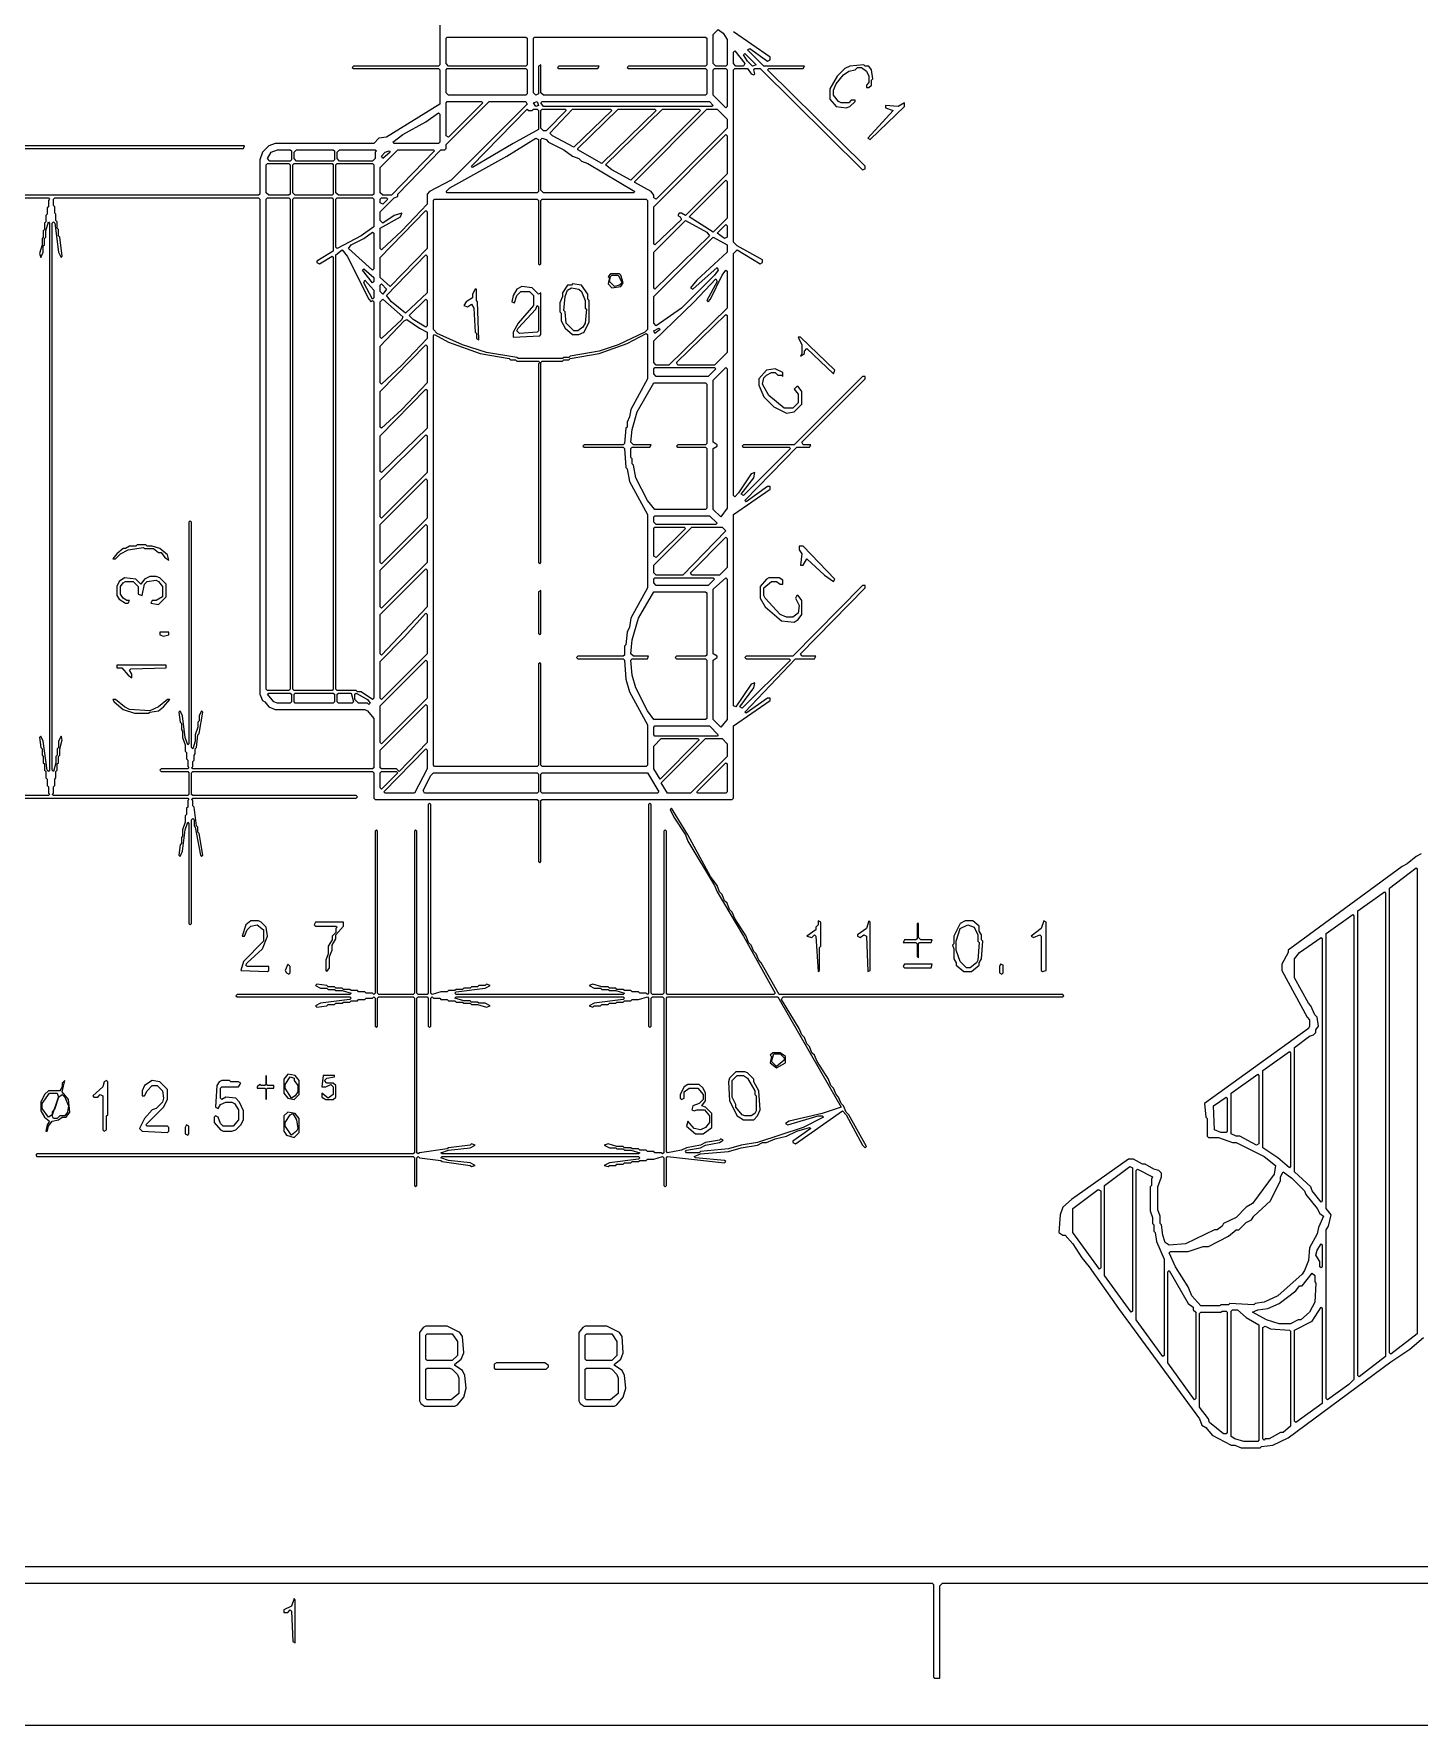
# Model space of a CAD drawing. Header units: millimetres. Extents: x 0 to 421, y 0 to 297.
# Drawn here: x 45.1 to 114.6, y 0 to 84.8 of the extents above; entities that cross this region are included whole.
import ezdxf

# ---------------------------------------------------------------- set-up
doc = ezdxf.new("R2010")
doc.units = ezdxf.units.MM
doc.layers.add('PAGE', color=8, linetype='Continuous')
doc.layers.add('PDF_TRACE', color=7, linetype='Continuous')

msp = doc.modelspace()

# ---------------------------------------------------------------- linework, layer by layer
at = {"layer": 'PAGE'}
msp.add_lwpolyline([(0, 0), (420.624, 0), (420.624, 296.672), (0, 296.672)], close=True, dxfattribs=at)
at = {"layer": 'PDF_TRACE'}
for points in [[(233.362, 26.734), (232.473, 26.734), (232.473, 8.001), (232.41, 7.938), (219.71, 7.938), (219.646, 8.001), (219.646, 12.573), (219.583, 12.637), (219.329, 12.637), (219.265, 12.573), (219.265, 8.001), (219.202, 7.938), (26.352, 7.938), (26.289, 8.001), (26.289, 148.4)], [(25.527, 101.346), (25.527, 54.737), (25.463, 54.674), (20.764, 54.674), (20.701, 54.61), (20.701, 54.419), (20.764, 54.356), (25.463, 54.356), (25.527, 54.292), (25.527, 7.62), (25.463, 7.557), (25.527, 7.239), (25.717, 7.112), (90.17, 7.112), (90.233, 7.049), (90.233, 2.413), (90.297, 2.35), (90.551, 2.35), (90.551, 6.985), (90.678, 7.112), (154.686, 7.112)], [(65.468, 86.804), (65.468, 83.248), (65.405, 83.185), (61.15, 83.185), (61.087, 83.122), (61.15, 83.058), (65.405, 83.058), (65.468, 82.994), (65.468, 81.28), (62.801, 79.629), (62.42, 79.565), (62.166, 79.311), (57.213, 79.311), (56.896, 79.184), (56.578, 78.867), (56.451, 78.486), (56.451, 76.771), (56.388, 76.708), (44.45, 76.708)], [(31.559, 46.482), (52.832, 46.482), (52.895, 46.418), (52.832, 46.355), (52.832, 46.037), (52.768, 45.974), (52.768, 45.656), (52.705, 45.593), (52.705, 45.275), (52.578, 44.895), (52.578, 44.577), (52.514, 44.514), (52.514, 44.196), (52.451, 44.133), (52.387, 43.625), (52.451, 43.561), (52.578, 43.815), (52.705, 44.895), (52.832, 45.275), (52.895, 45.212), (52.895, 40.196), (52.959, 40.132), (53.022, 40.196), (53.022, 45.402), (53.086, 45.466), (53.149, 45.402), (53.149, 45.085), (53.213, 45.022), (53.467, 43.625), (53.53, 43.561), (53.594, 43.625), (53.403, 44.704), (53.34, 44.768), (53.34, 45.022), (53.276, 45.085), (53.149, 46.037), (53.086, 46.101), (53.086, 46.355), (53.022, 46.418), (53.086, 46.482), (61.277, 46.482), (61.341, 46.545), (61.277, 46.609), (53.086, 46.609), (53.022, 46.672), (53.022, 47.752), (53.086, 47.816), (62.103, 47.816), (62.166, 47.752), (62.166, 46.482), (62.23, 46.418), (70.358, 46.418), (70.421, 46.355), (70.421, 43.307), (70.485, 43.244), (70.548, 43.307), (70.548, 46.355), (70.612, 46.418), (80.137, 46.418), (80.2, 46.482), (80.2, 50.101), (82.042, 51.371), (82.042, 51.498), (81.915, 51.498), (80.835, 50.736), (80.772, 50.8), (83.312, 53.467), (84.264, 53.467), (84.328, 53.594), (83.629, 53.594), (83.566, 53.721), (86.804, 57.023), (86.804, 57.15), (86.677, 57.15), (83.185, 53.594), (80.835, 53.594), (80.772, 53.53), (80.835, 53.467), (82.994, 53.467), (83.058, 53.403), (80.645, 50.99), (80.518, 51.054), (81.216, 52.007), (81.28, 52.261), (81.089, 52.197), (80.327, 51.054), (80.2, 51.117), (80.2, 60.706), (82.042, 61.976), (82.042, 62.103), (81.915, 62.103), (80.835, 61.341), (80.772, 61.404), (83.375, 64.072), (84.01, 64.072), (84.074, 64.198), (83.693, 64.198), (83.629, 64.325), (86.804, 67.5), (86.804, 67.627), (86.677, 67.627), (83.248, 64.198), (80.708, 64.198), (80.645, 64.135), (80.708, 64.072), (82.994, 64.072), (83.058, 64.008), (80.708, 61.658), (80.581, 61.722), (81.216, 62.547), (81.28, 62.801), (81.089, 62.738), (80.454, 61.785), (80.264, 61.595), (80.2, 61.658), (80.2, 73.787), (80.391, 73.977), (81.534, 73.279), (81.661, 73.343), (81.661, 73.469), (80.391, 74.168), (80.2, 74.358), (80.2, 82.994), (80.264, 83.058), (80.899, 83.058), (81.089, 82.804), (81.216, 82.74), (81.28, 82.804), (81.216, 82.994), (81.28, 83.058), (81.534, 83.058), (86.677, 77.978), (86.804, 78.041), (86.804, 78.168), (81.915, 82.994), (81.978, 83.058), (83.693, 83.058), (83.756, 83.185), (81.724, 83.185), (80.899, 84.01), (81.026, 84.074), (81.915, 83.439), (82.042, 83.502), (82.042, 83.629), (80.2, 84.9)], [(39.433, 79.057), (55.626, 79.057), (55.689, 79.184), (37.719, 79.184)], [(44.45, 76.581), (45.847, 76.581), (45.91, 76.517), (45.847, 76.454), (45.847, 76.136), (45.783, 76.073), (45.783, 75.755), (45.72, 75.692), (45.72, 75.374), (45.656, 75.311), (45.656, 74.993), (45.593, 74.93), (45.593, 74.612), (45.529, 74.549), (45.529, 74.231), (45.402, 73.787), (45.466, 73.596), (45.593, 73.85), (45.593, 74.168), (45.656, 74.231), (45.656, 74.549), (45.72, 74.612), (45.72, 74.93), (45.847, 75.374), (45.91, 75.311), (45.91, 47.879), (45.847, 47.816), (45.783, 47.879), (45.593, 49.34), (45.466, 49.593), (45.402, 49.53), (45.466, 49.022), (45.529, 48.959), (45.529, 48.641), (45.593, 48.577), (45.593, 48.26), (45.656, 48.197), (45.656, 47.879), (45.72, 47.816), (45.72, 47.498), (45.783, 47.435), (45.783, 47.117), (45.847, 47.054), (45.847, 46.736), (45.91, 46.672), (45.847, 46.609), (39.37, 46.609)], [(114.681, 43.688), (114.427, 43.561), (113.982, 43.18), (113.728, 43.053), (108.013, 38.862), (108.013, 38.735), (107.696, 38.164), (107.696, 37.846), (108.966, 35.497), (109.093, 35.37), (109.093, 35.052), (109.029, 34.925), (103.822, 31.179), (103.886, 30.48), (103.949, 30.417), (103.949, 29.528), (104.013, 29.464), (104.521, 29.464), (105.219, 29.21), (105.41, 29.21), (106.807, 28.512), (107.378, 28.067), (107.315, 27.623), (106.235, 26.162), (105.918, 25.972), (105.41, 25.463), (104.775, 25.146), (104.711, 25.019), (104.457, 24.829), (104.33, 24.829), (102.87, 24.13), (102.044, 24.067), (101.854, 24.194), (101.727, 24.575), (101.663, 25.083), (101.6, 25.146), (101.6, 25.527), (101.473, 25.845), (101.473, 26.988), (101.663, 27.496), (101.663, 27.686), (101.536, 27.813), (101.282, 27.877), (100.838, 28.131), (100.711, 28.131), (100.266, 28.385), (100.012, 28.385), (97.155, 26.352), (96.71, 25.972), (96.583, 25.591), (96.52, 24.702), (96.71, 24.575), (96.837, 24.575), (97.218, 24.13), (97.663, 23.432), (98.044, 22.987), (99.504, 20.892), (103.568, 15.367), (103.695, 15.05), (103.886, 14.923), (104.203, 14.542), (105.156, 14.034), (105.346, 14.034), (105.664, 13.907), (106.616, 13.907), (106.68, 13.97), (107.251, 14.034), (108.013, 14.415), (113.157, 18.225), (114.109, 18.86), (114.808, 19.431)]]:
    msp.add_lwpolyline(points, dxfattribs=at)
for points in [[(79.438, 85.026), (79.692, 84.836), (79.883, 84.518), (79.883, 83.248), (79.819, 83.185), (79.311, 83.185), (79.184, 83.312), (79.184, 84.772)], [(65.786, 84.582), (65.849, 84.645), (69.786, 84.645), (69.85, 84.582), (69.85, 83.248), (69.786, 83.185), (65.913, 83.185), (65.786, 83.312)], [(70.167, 84.582), (70.231, 84.645), (78.803, 84.645), (78.867, 84.582), (78.867, 83.248), (78.803, 83.185), (74.93, 83.185), (74.866, 83.122), (74.93, 83.058), (78.803, 83.058), (78.867, 82.994), (78.867, 81.788), (78.803, 81.724), (70.675, 81.724), (70.548, 81.851), (70.548, 83.248), (70.421, 83.185), (70.421, 81.788), (70.294, 81.724), (70.167, 81.851)], [(71.374, 83.122), (71.437, 83.058), (73.406, 83.058), (73.469, 83.185), (71.437, 83.185)], [(80.264, 83.947), (80.772, 83.312), (80.708, 83.185), (80.327, 83.185), (80.2, 83.312), (80.2, 83.883)], [(80.708, 83.756), (80.772, 83.82), (81.343, 83.248), (81.153, 83.185), (80.899, 83.439)], [(86.995, 83.185), (86.804, 83.185), (86.741, 83.248), (86.042, 83.185), (85.788, 83.058), (85.407, 82.677), (85.026, 82.042), (85.026, 81.534), (85.344, 81.153), (85.852, 81.089), (86.042, 81.153), (86.296, 81.407), (86.296, 81.47), (86.106, 81.47), (85.979, 81.343), (85.598, 81.343), (85.471, 81.407), (85.217, 81.724), (85.217, 81.978), (85.344, 82.296), (85.725, 82.74), (85.979, 82.931), (86.296, 82.994), (86.423, 83.122), (86.614, 83.122), (86.868, 82.931), (86.995, 82.677), (86.995, 82.359), (86.868, 82.232), (86.868, 82.105), (86.995, 82.105), (87.122, 82.232), (87.122, 82.486), (87.185, 82.55), (87.122, 82.994)], [(65.786, 82.994), (65.849, 83.058), (69.786, 83.058), (69.85, 82.994), (69.85, 81.788), (69.786, 81.724), (65.913, 81.724), (65.786, 81.851)], [(79.248, 83.058), (79.819, 83.058), (79.883, 82.994), (79.883, 81.153), (79.819, 81.089), (79.184, 81.724), (79.184, 82.994)], [(69.786, 81.407), (69.85, 81.28), (66.04, 77.47), (64.96, 76.898), (64.833, 76.771), (64.833, 76.263), (63.563, 74.93), (62.547, 73.977), (62.484, 74.041), (62.484, 75.057), (63.5, 75.629), (63.563, 75.819), (63.182, 75.692), (62.611, 75.311), (62.484, 75.438), (62.484, 75.882), (63.182, 76.581), (63.373, 76.644), (63.373, 76.771), (65.532, 78.994), (65.722, 78.994), (65.786, 79.057), (65.786, 79.248), (67.945, 81.407)], [(65.468, 80.772), (65.468, 79.375), (65.405, 79.311), (63.182, 79.311), (63.119, 79.375), (63.627, 79.756), (64.77, 80.391), (65.405, 80.835)], [(65.786, 79.692), (65.786, 81.343), (65.849, 81.407), (67.564, 81.407), (67.627, 81.343), (65.913, 79.629)], [(70.421, 80.962), (70.421, 80.01), (69.151, 79.311), (67.119, 78.105), (67.056, 78.168), (69.85, 81.026), (69.913, 80.962), (70.104, 80.962), (70.167, 81.026), (70.358, 81.026)], [(70.167, 81.343), (70.358, 81.407), (70.421, 81.216), (70.294, 81.153)], [(70.548, 81.343), (70.612, 81.407), (78.994, 81.407), (79.184, 81.216), (79.121, 81.153), (70.675, 81.153)], [(70.548, 80.074), (70.548, 80.962), (70.612, 81.026), (71.755, 81.026), (71.818, 80.962), (70.802, 79.946), (70.675, 79.946)], [(70.993, 79.819), (72.136, 81.026), (74.041, 81.026), (74.104, 80.962), (72.199, 79.121), (71.12, 79.692)], [(76.327, 80.962), (73.596, 78.295), (72.39, 78.994), (72.39, 79.057), (74.422, 81.026), (76.263, 81.026)], [(78.549, 80.962), (75.057, 77.47), (74.104, 77.978), (73.787, 78.232), (76.644, 81.026), (78.486, 81.026)], [(79.375, 81.026), (79.883, 80.518), (79.883, 80.074), (76.327, 76.517), (76.2, 76.581), (76.2, 76.708), (76.073, 76.898), (75.247, 77.343), (75.247, 77.406), (78.867, 81.026)], [(88.773, 81.343), (88.455, 81.153), (87.82, 81.216), (87.82, 81.089), (88.201, 80.962), (86.931, 79.565), (87.058, 79.502), (88.773, 81.153)], [(79.819, 79.756), (79.883, 79.692), (79.883, 77.787), (77.787, 75.692), (77.597, 75.819), (77.47, 75.819), (77.406, 75.692), (77.533, 75.629), (77.597, 75.501), (76.263, 74.231), (76.2, 74.295), (76.2, 76.136)], [(56.832, 78.549), (57.023, 78.867), (57.34, 78.994), (57.975, 78.994), (58.039, 78.93), (58.039, 78.486), (57.975, 78.422), (56.959, 78.422)], [(58.166, 78.867), (58.293, 78.994), (60.134, 78.994), (60.198, 78.93), (60.198, 78.486), (60.134, 78.422), (58.293, 78.422), (58.166, 78.549)], [(60.325, 78.549), (60.325, 78.867), (60.452, 78.994), (62.23, 78.994), (62.293, 78.93), (62.23, 78.867), (62.23, 78.549), (62.103, 78.422), (60.452, 78.422)], [(65.214, 78.93), (63.055, 76.708), (62.611, 76.708), (62.484, 76.835), (62.484, 78.105), (63.373, 78.994), (65.151, 78.994)], [(62.928, 78.93), (62.992, 78.867), (62.611, 78.549), (62.547, 78.676), (62.738, 78.867)], [(70.421, 79.502), (70.421, 76.898), (70.358, 76.835), (65.849, 76.835), (65.786, 76.898), (65.976, 77.089), (68.834, 78.676), (70.294, 79.565)], [(70.548, 79.502), (70.612, 79.565), (70.802, 79.502), (70.929, 79.375), (71.691, 78.994), (72.136, 78.676), (72.453, 78.549), (72.58, 78.422), (72.898, 78.295), (75.247, 76.898), (75.184, 76.835), (70.675, 76.835), (70.548, 76.962)], [(56.832, 78.295), (57.912, 78.295), (57.975, 78.232), (57.975, 76.771), (57.912, 76.708), (56.896, 76.708), (56.769, 76.835), (56.769, 78.232)], [(58.102, 78.232), (58.166, 78.295), (60.071, 78.295), (60.134, 78.232), (60.134, 76.771), (60.071, 76.708), (58.229, 76.708), (58.102, 76.835)], [(60.261, 78.232), (60.325, 78.295), (62.103, 78.295), (62.166, 78.232), (62.166, 76.771), (62.103, 76.708), (60.388, 76.708), (60.261, 76.835)], [(79.819, 77.47), (79.883, 77.406), (79.883, 75.565), (79.184, 74.866), (77.978, 75.629)], [(46.164, 76.581), (56.388, 76.581), (56.451, 76.517), (56.451, 51.689), (56.578, 51.371), (56.705, 51.308), (56.896, 51.054), (57.213, 50.927), (61.722, 50.927), (61.849, 50.863), (62.166, 50.482), (62.166, 48.006), (62.103, 47.943), (53.086, 47.943), (53.022, 48.006), (53.086, 48.069), (53.086, 48.323), (53.149, 48.387), (53.149, 48.641), (53.213, 48.705), (53.213, 48.959), (53.276, 49.022), (53.34, 49.657), (53.403, 49.72), (53.594, 50.8), (53.53, 50.863), (53.403, 50.609), (53.403, 50.355), (53.34, 50.292), (53.34, 50.038), (53.213, 49.657), (53.213, 49.34), (53.086, 48.959), (53.022, 49.022), (53.022, 60.325), (52.959, 60.388), (52.895, 60.325), (52.895, 49.212), (52.832, 49.149), (52.705, 49.53), (52.578, 50.609), (52.451, 50.863), (52.387, 50.8), (52.451, 50.292), (52.514, 50.228), (52.514, 49.911), (52.578, 49.847), (52.578, 49.53), (52.705, 49.149), (52.705, 48.831), (52.768, 48.768), (52.768, 48.45), (52.832, 48.387), (52.832, 48.069), (52.895, 48.006), (52.832, 47.943), (51.498, 47.943), (51.435, 47.879), (51.498, 47.816), (52.832, 47.816), (52.895, 47.752), (52.895, 46.672), (52.832, 46.609), (46.101, 46.609), (46.037, 46.672), (46.101, 46.736), (46.101, 47.054), (46.164, 47.117), (46.164, 47.435), (46.228, 47.498), (46.228, 47.816), (46.291, 47.879), (46.291, 48.197), (46.355, 48.26), (46.355, 48.577), (46.418, 48.641), (46.418, 48.959), (46.545, 49.403), (46.482, 49.593), (46.355, 49.34), (46.355, 49.022), (46.291, 48.959), (46.291, 48.641), (46.228, 48.577), (46.228, 48.26), (46.101, 47.816), (46.037, 47.879), (46.037, 75.311), (46.101, 75.374), (46.164, 75.311), (46.355, 73.85), (46.482, 73.596), (46.545, 73.66), (46.418, 74.612), (46.355, 74.676), (46.355, 74.993), (46.291, 75.057), (46.291, 75.374), (46.228, 75.438), (46.228, 75.755), (46.164, 75.819), (46.164, 76.136), (46.101, 76.2), (46.101, 76.517)], [(56.832, 76.581), (57.912, 76.581), (57.975, 76.517), (57.975, 51.943), (57.912, 51.879), (56.832, 51.879), (56.769, 51.943), (56.769, 76.517)], [(58.166, 76.581), (60.071, 76.581), (60.134, 76.517), (60.134, 73.914), (59.309, 73.406), (59.309, 73.343), (59.436, 73.279), (60.071, 73.66), (60.134, 73.596), (60.134, 51.943), (60.071, 51.879), (58.166, 51.879), (58.102, 51.943), (58.102, 76.517)], [(62.103, 76.581), (62.166, 76.517), (62.166, 75.12), (61.531, 74.676), (60.325, 74.041), (60.261, 74.104), (60.261, 76.517), (60.325, 76.581)], [(62.484, 76.327), (62.484, 76.517), (62.547, 76.581), (62.801, 76.581), (62.865, 76.517), (62.611, 76.263)], [(65.151, 76.454), (65.214, 76.517), (70.358, 76.517), (70.421, 76.454), (70.421, 73.279), (70.485, 73.215), (70.548, 73.279), (70.548, 76.454), (70.612, 76.517), (75.819, 76.517), (75.882, 76.454), (75.882, 69.977), (75.755, 69.85), (74.422, 69.215), (73.469, 68.898), (72.009, 68.644), (71.945, 68.58), (71.691, 68.58), (71.628, 68.517), (69.405, 68.517), (69.342, 68.58), (67.818, 68.834), (66.611, 69.215), (65.341, 69.786), (65.151, 69.977)], [(64.77, 75.946), (64.833, 75.882), (64.833, 74.041), (62.992, 72.136), (62.484, 72.58), (62.484, 73.596)], [(62.103, 74.866), (62.166, 74.803), (62.166, 73.025), (62.103, 72.961), (60.896, 74.041), (61.023, 74.231), (61.658, 74.549)], [(78.867, 74.866), (78.994, 74.676), (76.263, 72.009), (76.2, 72.072), (76.2, 73.85), (77.787, 75.438)], [(79.819, 75.247), (79.883, 75.184), (79.883, 74.612), (79.756, 74.549), (79.375, 74.803)], [(60.579, 73.977), (60.833, 73.66), (61.912, 71.501), (62.039, 71.374), (62.103, 71.437), (62.166, 71.374), (62.166, 51.498), (62.103, 51.435), (61.531, 51.816), (61.341, 51.816), (61.277, 51.879), (60.325, 51.879), (60.261, 51.943), (60.261, 73.723)], [(79.883, 74.231), (79.883, 73.85), (78.359, 72.453), (78.041, 72.072), (78.168, 72.009), (79.375, 73.089), (79.438, 72.961), (79.248, 72.707), (77.597, 71.057), (76.327, 70.167), (76.2, 70.294), (76.2, 71.628), (79.184, 74.612)], [(61.658, 73.025), (62.166, 72.58), (62.166, 72.39), (62.103, 72.326), (61.595, 72.961)], [(64.77, 73.723), (64.833, 73.66), (64.833, 71.818), (63.754, 70.802), (63.055, 71.374), (62.801, 71.691)], [(79.819, 72.961), (79.883, 72.898), (79.883, 71.057), (76.962, 68.199), (76.327, 68.199), (76.2, 68.326), (76.2, 69.405), (78.232, 71.374), (79.311, 72.517), (79.375, 72.39), (78.867, 71.437), (78.93, 71.374), (79.057, 71.501), (79.629, 72.707)], [(61.722, 72.453), (62.166, 71.945), (62.166, 71.564), (62.103, 71.501), (61.658, 72.326)], [(62.547, 72.263), (62.801, 72.009), (62.611, 71.755), (62.484, 71.882), (62.484, 72.199)], [(69.596, 72.136), (69.342, 72.009), (69.151, 71.691), (69.088, 71.374), (69.215, 71.311), (69.342, 71.691), (69.532, 71.882), (69.977, 71.882), (70.167, 71.691), (70.167, 71.184), (69.405, 70.294), (69.151, 69.85), (69.151, 69.596), (70.485, 69.66), (70.548, 69.723), (70.548, 71.818), (70.421, 71.755), (70.104, 72.072)], [(72.136, 72.263), (72.072, 72.199), (71.882, 72.199), (71.628, 71.818), (71.628, 71.628), (71.501, 71.311), (71.501, 70.866), (71.564, 70.802), (71.564, 70.421), (71.755, 70.041), (72.136, 69.723), (72.453, 69.723), (72.707, 69.85), (72.961, 70.358), (72.961, 71.437), (72.898, 71.501), (72.898, 71.755), (72.58, 72.199)], [(74.041, 72.771), (73.914, 72.644), (73.977, 72.58), (73.914, 72.263), (74.104, 72.072), (74.549, 72.136), (74.676, 72.326), (74.549, 72.707), (74.485, 72.771)], [(74.041, 72.644), (74.104, 72.707), (74.422, 72.707), (74.612, 72.326), (74.485, 72.199), (74.231, 72.136), (73.977, 72.39)], [(62.611, 71.501), (63.627, 70.612), (63.563, 70.485), (62.547, 69.532), (62.484, 69.596), (62.484, 71.374)], [(64.77, 71.501), (64.833, 71.437), (64.833, 70.167), (64.77, 70.104), (64.135, 70.485), (63.944, 70.675)], [(67.246, 72.009), (67.119, 71.755), (67.119, 71.564), (66.802, 71.374), (66.675, 71.184), (66.865, 71.12), (67.056, 71.247), (67.183, 71.057), (67.246, 69.85), (67.31, 69.786), (67.31, 69.532), (67.437, 69.469), (67.373, 71.374), (67.31, 71.437), (67.31, 72.009)], [(72.072, 72.072), (72.453, 72.009), (72.58, 71.882), (72.771, 71.437), (72.771, 71.057), (72.834, 70.993), (72.771, 70.294), (72.644, 70.104), (72.39, 69.913), (72.199, 69.913), (71.818, 70.294), (71.755, 70.866), (71.691, 70.929), (71.755, 71.628), (71.882, 71.945)], [(63.817, 70.485), (64.452, 70.041), (64.833, 69.85), (64.833, 69.532), (63.563, 68.199), (62.547, 67.246), (62.484, 67.31), (62.484, 69.151), (63.69, 70.421)], [(70.358, 71.184), (70.421, 71.12), (70.421, 69.913), (70.358, 69.85), (69.469, 69.786), (69.342, 69.913), (69.405, 70.041), (70.294, 70.993)], [(79.819, 70.739), (79.883, 70.675), (79.883, 68.834), (79.248, 68.199), (77.406, 68.199), (77.343, 68.326)], [(75.819, 69.786), (75.882, 69.723), (75.882, 67.5), (75.057, 65.976), (74.993, 65.595), (74.866, 65.341), (74.866, 65.087), (74.803, 65.024), (74.739, 64.262), (74.676, 64.198), (72.707, 64.198), (72.644, 64.135), (72.707, 64.072), (74.676, 64.072), (74.739, 64.008), (74.803, 63.055), (74.866, 62.992), (74.993, 62.357), (75.882, 60.706), (75.882, 57.023), (75.057, 55.499), (74.993, 55.054), (74.866, 54.801), (74.803, 54.165), (74.739, 54.102), (74.739, 53.658), (74.676, 53.594), (72.39, 53.594), (72.326, 53.53), (72.39, 53.467), (74.676, 53.467), (74.739, 53.403), (74.803, 52.451), (74.993, 51.816), (75.882, 50.165), (75.882, 48.133), (75.819, 48.069), (70.612, 48.069), (70.548, 48.133), (70.548, 53.213), (70.485, 53.276), (70.421, 53.213), (70.421, 48.133), (70.358, 48.069), (65.214, 48.069), (65.151, 48.133), (65.151, 69.66), (65.214, 69.723), (65.913, 69.342), (67.5, 68.771), (68.961, 68.517), (69.024, 68.453), (69.278, 68.453), (69.342, 68.39), (70.421, 68.39), (70.485, 68.326), (70.421, 68.262), (70.421, 58.293), (70.485, 58.229), (70.548, 58.293), (70.548, 68.326), (70.612, 68.39), (71.628, 68.39), (71.691, 68.453), (71.945, 68.453), (72.009, 68.517), (73.469, 68.771), (74.866, 69.278)], [(76.454, 70.041), (76.517, 69.977), (76.263, 69.786), (76.2, 69.913)], [(83.439, 69.596), (83.629, 69.215), (83.629, 68.771), (83.566, 68.644), (83.756, 68.771), (83.756, 68.898), (83.883, 69.024), (85.217, 67.754), (85.28, 67.945), (83.566, 69.596)], [(64.77, 69.215), (64.833, 69.151), (64.833, 67.31), (63.563, 65.976), (62.547, 65.024), (62.484, 65.087), (62.484, 66.865)], [(76.2, 67.754), (76.2, 68.008), (76.263, 68.072), (79.248, 68.072), (79.311, 68.008), (78.93, 67.627), (76.327, 67.627)], [(79.819, 68.072), (79.883, 68.008), (79.883, 61.023), (79.565, 60.579), (79.184, 60.96), (79.184, 64.008), (79.375, 64.135), (79.375, 64.198), (79.184, 64.325), (79.184, 67.437)], [(81.851, 67.945), (81.47, 67.5), (81.47, 67.183), (81.724, 66.611), (82.232, 66.103), (82.867, 65.786), (83.248, 65.849), (83.629, 66.23), (83.629, 66.865), (83.439, 67.119), (83.375, 67.119), (83.248, 66.992), (83.439, 66.738), (83.439, 66.294), (83.185, 66.04), (82.74, 66.04), (81.978, 66.675), (81.661, 67.246), (81.724, 67.564), (81.851, 67.691), (82.105, 67.818), (82.296, 67.818), (82.423, 67.691), (82.613, 67.691), (82.677, 67.627), (82.677, 67.818), (82.296, 68.008)], [(76.2, 67.31), (78.803, 67.31), (78.867, 67.246), (78.867, 64.262), (78.803, 64.198), (77.406, 64.198), (77.343, 64.135), (77.406, 64.072), (78.803, 64.072), (78.867, 64.008), (78.867, 61.023), (78.803, 60.96), (76.263, 60.96), (75.882, 61.404), (75.311, 62.547), (75.184, 63.182), (75.12, 63.246), (75.12, 63.5), (75.057, 63.563), (75.057, 64.008), (75.12, 64.072), (76.009, 64.072), (76.073, 64.198), (75.184, 64.198), (75.057, 64.325), (75.12, 64.96), (75.374, 65.849)], [(64.77, 66.992), (64.833, 66.929), (64.833, 65.024), (62.547, 62.801), (62.484, 62.865), (62.484, 64.643)], [(64.77, 64.706), (64.833, 64.643), (64.833, 62.801), (62.547, 60.516), (62.484, 60.579), (62.484, 62.42)], [(64.77, 62.484), (64.833, 62.42), (64.833, 60.516), (62.547, 58.229), (62.484, 58.293), (62.484, 60.198)], [(76.2, 60.579), (76.263, 60.642), (78.994, 60.642), (79.375, 60.261), (79.311, 60.198), (76.327, 60.198), (76.2, 60.325)], [(64.77, 60.198), (64.833, 60.134), (64.833, 58.293), (62.547, 56.007), (62.484, 56.071), (62.484, 57.912)], [(79.819, 59.88), (77.66, 57.658), (76.327, 57.658), (76.2, 57.785), (76.2, 58.166), (78.105, 60.071), (79.629, 60.071)], [(76.2, 58.611), (76.2, 60.007), (76.263, 60.071), (77.724, 60.071), (77.787, 60.007), (76.327, 58.547)], [(79.819, 59.563), (79.883, 59.499), (79.883, 58.039), (79.502, 57.658), (78.105, 57.658), (78.041, 57.785)], [(49.085, 58.484), (49.212, 58.484), (49.466, 58.738), (49.847, 58.928), (50.609, 59.055), (50.673, 58.992), (51.117, 58.992), (51.371, 58.801), (51.498, 58.801), (51.689, 58.547), (51.879, 58.42), (51.816, 58.674), (51.435, 58.992), (51.054, 59.119), (50.8, 59.119), (50.736, 59.182), (50.292, 59.182), (50.228, 59.119), (49.911, 59.119), (49.72, 58.992), (49.593, 58.992), (49.276, 58.738)], [(83.502, 59.119), (83.502, 58.928), (83.629, 58.738), (83.566, 58.166), (83.693, 58.166), (83.883, 58.484), (84.772, 57.658), (85.217, 57.34), (85.28, 57.468), (83.693, 59.119)], [(64.77, 57.975), (64.833, 57.912), (64.833, 56.071), (62.547, 53.658), (62.484, 53.721), (62.484, 55.689)], [(51.752, 57.213), (51.435, 57.531), (51.244, 57.595), (50.927, 57.595), (50.673, 57.468), (50.482, 57.213), (50.228, 57.468), (49.657, 57.531), (49.403, 57.34), (49.276, 57.087), (49.276, 56.642), (49.403, 56.451), (49.72, 56.261), (49.847, 56.261), (49.911, 56.388), (49.784, 56.388), (49.593, 56.515), (49.466, 56.705), (49.466, 57.087), (49.593, 57.277), (49.72, 57.34), (50.101, 57.34), (50.355, 57.087), (50.355, 56.705), (50.546, 56.642), (50.673, 57.213), (50.8, 57.34), (51.244, 57.404), (51.371, 57.34), (51.562, 57.087), (51.562, 56.578), (51.244, 56.388), (51.054, 56.388), (50.99, 56.261), (51.371, 56.198), (51.752, 56.578)], [(70.548, 56.896), (70.421, 56.832), (70.421, 54.737), (70.485, 54.674), (70.548, 54.737)], [(76.2, 56.832), (78.803, 56.832), (78.867, 56.769), (78.867, 53.658), (78.803, 53.594), (77.343, 53.594), (77.279, 53.53), (77.343, 53.467), (78.803, 53.467), (78.867, 53.403), (78.867, 50.482), (78.803, 50.419), (76.2, 50.419), (75.882, 50.863), (75.311, 52.007), (75.12, 52.642), (75.057, 53.403), (75.12, 53.467), (75.882, 53.467), (75.946, 53.594), (75.184, 53.594), (75.057, 53.721), (75.12, 54.419), (75.438, 55.499)], [(76.2, 57.277), (76.2, 57.468), (76.263, 57.531), (79.184, 57.531), (79.248, 57.468), (78.93, 57.15), (76.327, 57.15)], [(79.819, 57.531), (79.883, 57.468), (79.883, 50.419), (79.565, 50.038), (79.184, 50.419), (79.184, 53.403), (79.375, 53.53), (79.375, 53.594), (79.184, 53.721), (79.184, 56.959)], [(81.851, 57.468), (81.534, 57.087), (81.534, 56.515), (81.788, 56.071), (82.613, 55.372), (83.248, 55.308), (83.439, 55.435), (83.629, 55.689), (83.629, 56.388), (83.439, 56.642), (83.375, 56.642), (83.312, 56.515), (83.502, 56.134), (83.439, 55.753), (83.185, 55.562), (82.867, 55.562), (82.55, 55.689), (81.788, 56.515), (81.724, 56.642), (81.724, 57.023), (82.105, 57.34), (82.359, 57.34), (82.55, 57.213), (82.677, 57.213), (82.677, 57.404), (82.486, 57.531), (81.978, 57.531)], [(64.77, 55.753), (64.833, 55.689), (64.833, 53.721), (62.547, 51.435), (62.484, 51.498), (62.484, 53.34), (63.69, 54.546)], [(51.435, 54.801), (51.435, 54.674), (51.625, 54.61), (51.879, 54.674), (51.879, 54.801)], [(49.276, 53.149), (49.276, 53.022), (49.53, 53.022), (49.847, 52.642), (50.038, 52.514), (50.038, 52.705), (49.911, 52.895), (49.974, 52.959), (51.752, 53.022), (51.752, 53.149)], [(64.77, 53.403), (64.833, 53.34), (64.833, 51.498), (62.547, 49.212), (62.484, 49.276), (62.484, 51.117)], [(56.832, 51.689), (56.896, 51.752), (57.975, 51.752), (58.039, 51.689), (58.039, 51.308), (57.975, 51.244), (57.34, 51.244), (57.15, 51.308)], [(58.166, 51.689), (58.229, 51.752), (60.134, 51.752), (60.198, 51.689), (60.198, 51.308), (60.134, 51.244), (58.229, 51.244), (58.166, 51.308)], [(60.325, 51.689), (60.388, 51.752), (61.023, 51.752), (61.15, 51.308), (61.087, 51.244), (60.388, 51.244), (60.325, 51.308)], [(61.214, 51.689), (61.277, 51.752), (61.849, 51.435), (61.976, 51.244), (61.912, 51.181), (61.849, 51.244), (61.404, 51.244), (61.214, 51.435)], [(49.085, 51.435), (49.149, 51.308), (49.593, 50.927), (50.165, 50.736), (50.863, 50.736), (50.927, 50.8), (51.371, 50.863), (51.625, 51.054), (51.943, 51.435), (51.816, 51.435), (51.371, 51.054), (50.927, 50.863), (49.911, 50.927), (49.657, 51.054), (49.212, 51.435)], [(64.77, 51.181), (64.833, 51.117), (64.833, 49.276), (63.436, 47.816), (63.309, 47.943), (62.547, 47.943), (62.484, 48.006), (62.484, 48.895)], [(76.2, 50.038), (76.263, 50.101), (78.994, 50.101), (79.438, 49.657), (79.375, 49.593), (76.263, 49.593), (76.2, 49.657)], [(78.422, 49.466), (78.486, 49.403), (76.517, 47.435), (76.2, 47.943), (76.2, 49.085), (76.581, 49.466)], [(79.883, 49.212), (79.883, 48.577), (78.041, 46.736), (76.898, 46.736), (76.581, 47.244), (78.803, 49.466), (79.629, 49.466)], [(64.77, 48.959), (64.833, 48.895), (64.833, 47.943), (64.198, 46.736), (62.738, 46.736), (62.674, 46.799)], [(62.484, 46.99), (62.484, 47.752), (62.547, 47.816), (63.309, 47.816), (63.373, 47.752), (62.547, 46.926)], [(64.643, 46.863), (65.024, 47.625), (65.151, 47.752), (70.358, 47.752), (70.421, 47.689), (70.421, 46.799), (70.358, 46.736), (64.706, 46.736)], [(70.548, 47.689), (70.612, 47.752), (75.882, 47.752), (76.454, 46.799), (76.39, 46.736), (70.612, 46.736), (70.548, 46.799)], [(79.819, 48.26), (79.883, 48.197), (79.883, 46.799), (79.819, 46.736), (78.422, 46.736), (78.359, 46.799)], [(45.212, 28.575), (45.275, 28.512), (64.135, 28.512), (64.198, 28.448), (64.198, 27.051), (64.262, 26.988), (64.325, 27.051), (64.325, 28.448), (64.389, 28.512), (64.452, 28.448), (65.532, 28.321), (65.595, 28.258), (66.992, 28.067), (67.056, 28.004), (67.246, 28.067), (66.992, 28.194), (65.913, 28.321), (65.532, 28.448), (65.595, 28.512), (75.438, 28.512), (75.501, 28.448), (75.438, 28.385), (73.977, 28.194), (73.723, 28.067), (73.914, 28.004), (73.977, 28.067), (74.295, 28.067), (74.358, 28.131), (74.676, 28.131), (74.739, 28.194), (75.057, 28.194), (75.12, 28.258), (75.438, 28.258), (75.501, 28.321), (75.819, 28.321), (75.882, 28.385), (76.2, 28.385), (76.644, 28.512), (76.708, 28.448), (76.708, 27.051), (76.771, 26.988), (76.835, 27.051), (76.835, 28.448), (76.898, 28.512), (79.756, 28.194), (79.819, 28.258), (79.756, 28.321), (78.295, 28.448), (78.232, 28.512), (78.549, 28.639), (79.946, 28.766), (80.581, 28.956), (81.407, 29.083), (81.661, 29.21), (81.851, 29.21), (82.296, 29.401), (82.867, 29.528), (83.375, 29.782), (84.01, 29.972), (84.074, 29.909), (83.185, 29.274), (83.185, 29.21), (83.312, 29.147), (85.661, 30.798), (85.852, 30.607), (86.677, 29.083), (86.804, 28.956), (86.868, 29.02), (85.979, 30.607), (85.852, 30.734), (85.725, 31.052), (85.598, 31.179), (85.471, 31.496), (85.344, 31.623), (85.217, 31.941), (85.09, 32.068), (84.963, 32.385), (84.391, 33.274), (84.264, 33.592), (84.137, 33.719), (84.01, 34.036), (83.883, 34.163), (83.756, 34.481), (83.629, 34.608), (83.502, 34.925), (82.613, 36.386), (82.677, 36.513), (96.71, 36.513), (96.774, 36.576), (96.71, 36.64), (82.486, 36.64), (81.597, 38.227), (81.47, 38.354), (81.343, 38.672), (81.216, 38.799), (81.089, 39.116), (80.962, 39.243), (80.835, 39.561), (80.264, 40.45), (80.137, 40.767), (80.01, 40.894), (79.883, 41.212), (79.756, 41.339), (79.629, 41.656), (79.502, 41.783), (79.375, 42.101), (79.057, 42.545), (77.914, 44.641), (77.089, 45.974), (77.025, 45.91), (77.216, 45.529), (77.787, 44.641), (77.914, 44.323), (79.248, 42.101), (79.375, 41.783), (80.708, 39.561), (82.296, 36.703), (82.232, 36.64), (76.898, 36.64), (76.835, 36.703), (76.835, 44.831), (76.771, 44.895), (76.708, 44.831), (76.708, 36.703), (76.644, 36.64), (76.136, 36.64), (76.073, 36.703), (76.073, 46.164), (76.009, 46.228), (75.946, 46.164), (75.946, 36.703), (75.882, 36.64), (75.819, 36.703), (75.501, 36.703), (75.438, 36.767), (75.12, 36.767), (75.057, 36.83), (74.739, 36.83), (74.676, 36.894), (74.358, 36.894), (74.295, 36.957), (73.977, 36.957), (73.914, 37.021), (73.596, 37.021), (73.152, 37.148), (72.961, 37.084), (73.215, 36.957), (73.533, 36.957), (73.596, 36.894), (73.914, 36.894), (73.977, 36.83), (74.295, 36.83), (74.739, 36.703), (74.676, 36.64), (66.294, 36.64), (66.23, 36.703), (66.294, 36.767), (67.754, 36.957), (68.008, 37.084), (67.818, 37.148), (67.754, 37.084), (67.437, 37.084), (67.373, 37.021), (67.056, 37.021), (66.992, 36.957), (66.675, 36.957), (66.611, 36.894), (66.294, 36.894), (66.23, 36.83), (65.913, 36.83), (65.849, 36.767), (65.532, 36.767), (65.087, 36.64), (65.024, 36.703), (65.024, 46.164), (64.96, 46.228), (64.897, 46.164), (64.897, 36.703), (64.833, 36.64), (64.389, 36.64), (64.325, 36.703), (64.325, 44.831), (64.262, 44.895), (64.198, 44.831), (64.198, 36.703), (64.135, 36.64), (62.42, 36.64), (62.357, 36.703), (62.357, 44.831), (62.293, 44.895), (62.23, 44.831), (62.23, 36.703), (62.166, 36.64), (62.103, 36.703), (61.785, 36.703), (61.722, 36.767), (61.404, 36.767), (61.341, 36.83), (61.023, 36.83), (60.96, 36.894), (60.642, 36.894), (60.579, 36.957), (60.261, 36.957), (60.198, 37.021), (59.88, 37.021), (59.817, 37.084), (59.309, 37.148), (59.245, 37.084), (59.499, 36.957), (59.817, 36.957), (59.88, 36.894), (60.198, 36.894), (60.261, 36.83), (60.579, 36.83), (61.023, 36.703), (60.96, 36.64), (55.308, 36.64), (55.245, 36.576), (55.308, 36.513), (60.96, 36.513), (61.023, 36.449), (60.96, 36.386), (59.499, 36.195), (59.245, 36.068), (59.309, 36.005), (59.817, 36.068), (59.88, 36.132), (60.198, 36.132), (60.261, 36.195), (60.579, 36.195), (60.642, 36.259), (60.96, 36.259), (61.023, 36.322), (61.341, 36.322), (61.404, 36.386), (61.722, 36.386), (61.785, 36.449), (62.103, 36.449), (62.166, 36.513), (62.23, 36.449), (62.23, 35.052), (62.293, 34.989), (62.357, 35.052), (62.357, 36.449), (62.42, 36.513), (64.135, 36.513), (64.198, 36.449), (64.198, 28.702), (64.135, 28.639), (45.275, 28.639)], [(114.427, 42.99), (114.49, 42.926), (114.49, 19.622), (113.157, 18.606), (113.093, 18.669), (113.093, 41.974)], [(112.839, 41.783), (112.903, 41.72), (112.903, 18.479), (111.569, 17.463), (111.506, 17.526), (111.506, 40.831)], [(56.007, 40.323), (55.753, 40.132), (55.562, 39.561), (55.689, 39.561), (55.816, 39.878), (56.007, 40.069), (56.324, 40.132), (56.642, 39.878), (56.642, 39.307), (55.626, 38.291), (55.499, 37.846), (56.832, 37.783), (56.896, 37.846), (56.896, 38.037), (55.816, 38.037), (55.753, 38.1), (55.816, 38.227), (56.578, 38.926), (56.832, 39.561), (56.769, 40.005), (56.515, 40.259), (56.388, 40.323)], [(60.642, 40.259), (59.245, 40.259), (59.182, 40.132), (59.245, 40.069), (60.261, 40.069), (60.325, 40.005), (60.261, 39.942), (60.261, 39.751), (60.071, 39.561), (60.071, 39.37), (59.88, 39.053), (59.88, 38.672), (59.753, 38.354), (59.753, 37.846), (59.817, 37.783), (59.944, 37.973), (59.944, 38.545), (60.071, 38.862), (60.071, 39.116), (60.261, 39.433), (60.261, 39.624), (60.642, 40.069)], [(84.455, 40.323), (84.455, 40.132), (84.328, 40.005), (84.328, 39.878), (83.883, 39.561), (84.137, 39.497), (84.264, 39.624), (84.328, 39.561), (84.455, 37.783), (84.518, 37.846), (84.518, 38.989), (84.582, 39.053), (84.582, 40.259)], [(86.995, 40.323), (86.868, 39.942), (86.423, 39.624), (86.423, 39.561), (86.55, 39.497), (86.741, 39.624), (86.868, 39.561), (86.931, 37.783), (87.058, 37.846), (87.058, 40.259)], [(89.408, 40.196), (89.408, 39.433), (89.344, 39.37), (88.773, 39.37), (88.709, 39.243), (89.344, 39.243), (89.408, 39.18), (89.408, 38.545), (89.471, 38.481), (89.471, 39.18), (89.535, 39.243), (90.106, 39.243), (90.17, 39.37), (89.598, 39.37), (89.471, 39.497), (89.471, 40.196)], [(91.821, 40.323), (91.567, 40.196), (91.249, 39.561), (91.249, 39.18), (91.186, 39.116), (91.249, 38.926), (91.249, 38.418), (91.376, 38.227), (91.376, 38.1), (91.757, 37.783), (92.138, 37.783), (92.519, 38.1), (92.519, 38.227), (92.646, 38.418), (92.71, 39.307), (92.646, 39.37), (92.646, 39.624), (92.519, 39.815), (92.519, 40.069), (92.202, 40.323)], [(91.948, 40.132), (92.265, 40.005), (92.456, 39.624), (92.456, 39.307), (92.519, 39.243), (92.456, 38.354), (92.392, 38.227), (92.075, 37.973), (91.884, 37.973), (91.567, 38.291), (91.376, 38.862), (91.376, 39.307), (91.567, 39.942)], [(95.758, 40.323), (95.631, 39.942), (95.123, 39.561), (95.25, 39.497), (95.567, 39.624), (95.631, 39.561), (95.631, 37.846), (95.694, 37.783), (95.885, 37.846), (95.885, 40.259)], [(111.252, 40.64), (111.315, 40.577), (111.315, 17.336), (111.061, 17.082), (109.982, 16.32), (109.918, 16.383), (109.918, 24.829), (110.045, 25.019), (110.172, 25.591), (109.918, 25.908), (109.918, 39.688)], [(109.664, 39.497), (109.728, 39.433), (109.728, 26.289), (109.664, 26.226), (109.22, 26.797), (109.156, 26.988), (108.331, 27.75), (108.331, 33.973), (109.093, 34.544), (109.283, 34.608), (109.41, 34.735), (109.41, 34.862), (109.537, 35.052), (109.474, 35.497), (109.347, 35.624), (109.156, 36.068), (109.029, 36.195), (108.331, 37.465), (108.331, 38.418), (108.585, 38.735)], [(57.848, 38.164), (57.721, 37.846), (57.785, 37.719), (57.912, 37.656), (57.975, 37.719), (57.975, 38.037)], [(88.709, 38.037), (88.773, 37.973), (90.106, 37.973), (90.17, 38.164), (88.773, 38.164)], [(93.599, 38.164), (93.535, 38.037), (93.535, 37.719), (93.662, 37.656), (93.726, 37.719), (93.726, 38.1)], [(64.325, 36.449), (64.389, 36.513), (64.833, 36.513), (64.897, 36.449), (64.897, 35.052), (64.96, 34.989), (65.024, 35.052), (65.024, 36.449), (65.087, 36.513), (65.151, 36.449), (65.468, 36.449), (65.532, 36.386), (65.849, 36.386), (65.913, 36.322), (66.23, 36.322), (66.294, 36.259), (66.611, 36.259), (66.675, 36.195), (66.992, 36.195), (67.056, 36.132), (67.373, 36.132), (67.818, 36.005), (68.008, 36.068), (67.754, 36.195), (67.437, 36.195), (67.373, 36.259), (67.056, 36.259), (66.992, 36.322), (66.675, 36.322), (66.23, 36.449), (66.294, 36.513), (74.676, 36.513), (74.739, 36.449), (74.676, 36.386), (73.215, 36.195), (72.961, 36.068), (73.152, 36.005), (73.215, 36.068), (73.533, 36.068), (73.596, 36.132), (73.914, 36.132), (73.977, 36.195), (74.295, 36.195), (74.358, 36.259), (74.676, 36.259), (74.739, 36.322), (75.057, 36.322), (75.12, 36.386), (75.438, 36.386), (75.882, 36.513), (75.946, 36.449), (75.946, 35.052), (76.009, 34.989), (76.073, 35.052), (76.073, 36.449), (76.136, 36.513), (76.644, 36.513), (76.708, 36.449), (76.708, 28.702), (76.644, 28.639), (76.581, 28.702), (76.263, 28.702), (76.2, 28.766), (75.882, 28.766), (75.819, 28.829), (75.501, 28.829), (75.438, 28.893), (75.12, 28.893), (75.057, 28.956), (74.739, 28.956), (74.676, 29.02), (74.358, 29.02), (73.914, 29.147), (73.723, 29.083), (73.977, 28.956), (74.295, 28.956), (74.358, 28.893), (74.676, 28.893), (74.739, 28.829), (75.057, 28.829), (75.501, 28.702), (75.438, 28.639), (65.595, 28.639), (65.532, 28.702), (65.913, 28.829), (66.992, 28.956), (67.246, 29.083), (67.056, 29.147), (66.992, 29.083), (65.913, 28.956), (65.849, 28.893), (64.452, 28.702), (64.389, 28.639), (64.325, 28.702)], [(76.835, 36.449), (76.898, 36.513), (82.423, 36.513), (85.598, 30.988), (84.645, 30.671), (82.994, 30.29), (82.804, 30.163), (82.931, 30.099), (84.455, 30.544), (84.645, 30.544), (84.709, 30.48), (83.693, 29.972), (81.407, 29.21), (80.581, 29.083), (79.946, 28.893), (78.549, 28.766), (78.486, 28.702), (77.851, 28.702), (77.787, 28.766), (77.851, 28.829), (78.549, 28.956), (78.803, 29.083), (79.502, 29.21), (79.692, 29.337), (79.565, 29.401), (79.502, 29.337), (78.803, 29.21), (78.549, 29.083), (77.851, 28.956), (77.597, 28.829), (76.898, 28.702), (76.835, 28.766)], [(82.042, 33.592), (82.105, 33.528), (82.042, 33.211), (82.359, 32.957), (82.804, 33.211), (82.804, 33.528), (82.55, 33.719), (82.169, 33.719)], [(82.105, 33.274), (82.232, 33.655), (82.55, 33.655), (82.74, 33.465), (82.74, 33.338), (82.359, 33.02)], [(108.077, 33.782), (108.14, 33.719), (108.14, 28.004), (108.077, 27.94), (107.505, 28.448), (106.743, 28.956), (106.743, 32.83)], [(46.672, 32.322), (46.545, 32.195), (46.545, 32.004), (46.418, 31.814), (45.847, 31.814), (45.656, 31.623), (45.466, 31.242), (45.466, 30.798), (45.656, 30.48), (45.91, 30.29), (45.783, 30.099), (45.72, 29.782), (45.783, 29.782), (45.847, 30.036), (46.037, 30.29), (46.355, 30.353), (46.545, 30.48), (46.736, 30.48), (46.926, 30.734), (46.863, 31.369), (46.545, 31.75)], [(48.768, 32.322), (48.641, 32.258), (48.577, 32.004), (48.069, 31.559), (48.133, 31.496), (48.323, 31.496), (48.45, 31.623), (48.577, 31.559), (48.577, 29.845), (48.641, 29.782), (48.768, 29.845), (48.768, 30.544), (48.831, 30.607), (48.831, 32.258)], [(51.054, 32.322), (50.673, 32.068), (50.546, 31.814), (50.546, 31.559), (50.673, 31.559), (50.8, 31.814), (51.054, 32.068), (51.308, 32.068), (51.562, 31.814), (51.625, 31.433), (51.562, 31.242), (51.244, 30.925), (51.054, 30.861), (50.673, 30.417), (50.419, 29.909), (50.546, 29.782), (51.816, 29.718), (51.879, 29.782), (51.879, 29.972), (51.816, 30.036), (50.8, 30.036), (50.736, 30.099), (51.625, 30.988), (51.816, 31.369), (51.816, 31.877), (51.435, 32.258)], [(54.546, 32.322), (54.419, 32.258), (54.292, 32.068), (54.229, 30.988), (54.356, 30.925), (54.483, 31.115), (54.737, 31.242), (55.054, 31.242), (55.181, 31.179), (55.372, 30.861), (55.372, 30.353), (55.118, 30.036), (54.61, 30.036), (54.483, 30.163), (54.356, 30.48), (54.229, 30.544), (54.165, 30.48), (54.165, 30.226), (54.483, 29.845), (54.61, 29.782), (55.054, 29.782), (55.245, 29.845), (55.499, 30.099), (55.626, 30.353), (55.626, 30.798), (55.435, 31.242), (55.245, 31.433), (54.737, 31.496), (54.546, 31.369), (54.483, 31.433), (54.483, 31.941), (54.546, 32.004), (55.372, 32.004), (55.499, 32.195), (55.372, 32.258), (54.991, 32.258), (54.927, 32.322)], [(56.769, 32.576), (56.769, 32.131), (56.705, 32.068), (56.515, 32.068), (56.451, 32.131), (56.324, 32.004), (56.324, 31.941), (56.705, 31.941), (56.769, 31.877), (56.769, 31.369), (56.769, 31.877), (56.832, 31.941), (57.15, 31.941), (57.15, 32.068), (56.832, 32.068), (56.769, 32.131)], [(57.848, 32.639), (57.658, 32.385), (57.658, 31.687), (57.848, 31.433), (58.166, 31.369), (58.42, 31.623), (58.42, 32.322), (58.229, 32.576)], [(57.975, 32.512), (58.166, 32.449), (58.166, 32.322), (58.356, 32.068), (58.356, 31.75), (58.229, 31.559), (58.039, 31.433), (57.721, 31.941), (57.721, 32.131)], [(59.626, 32.576), (59.563, 32.004), (59.753, 32.004), (60.007, 32.131), (60.134, 32.004), (60.134, 31.623), (59.88, 31.433), (59.563, 31.687), (59.563, 31.496), (59.753, 31.369), (60.134, 31.369), (60.261, 31.496), (60.261, 32.068), (60.134, 32.195), (59.817, 32.195), (59.69, 32.322), (59.817, 32.449), (60.198, 32.512), (60.198, 32.576)], [(80.327, 32.766), (80.01, 32.449), (79.946, 32.258), (80.01, 31.306), (80.391, 30.544), (80.708, 30.353), (81.216, 30.353), (81.407, 30.544), (81.534, 30.861), (81.47, 31.814), (81.216, 32.258), (81.216, 32.385), (80.899, 32.703), (80.772, 32.766)], [(80.391, 32.576), (80.708, 32.576), (80.899, 32.449), (81.28, 31.814), (81.28, 31.623), (81.343, 31.559), (81.343, 30.798), (81.28, 30.671), (81.089, 30.544), (80.772, 30.544), (80.645, 30.607), (80.327, 30.988), (80.327, 31.115), (80.137, 31.496), (80.137, 32.322)], [(106.489, 32.639), (106.553, 32.576), (106.553, 29.147), (106.426, 29.083), (105.6, 29.528), (105.41, 29.528), (105.156, 29.655), (105.156, 31.687)], [(46.291, 31.687), (46.355, 31.496), (46.164, 30.925), (46.037, 30.734), (46.037, 30.607), (45.847, 30.48), (45.529, 30.925), (45.529, 31.179), (45.91, 31.687)], [(46.545, 31.623), (46.672, 31.496), (46.863, 31.052), (46.799, 30.734), (46.672, 30.544), (46.418, 30.544), (46.291, 30.417), (46.101, 30.417), (46.037, 30.544), (46.355, 31.496)], [(77.914, 32.131), (77.724, 32.004), (77.533, 31.623), (77.533, 31.433), (77.597, 31.369), (77.724, 31.433), (77.724, 31.75), (77.978, 31.941), (78.422, 31.941), (78.676, 31.623), (78.676, 31.369), (78.486, 31.179), (78.168, 31.052), (78.105, 30.861), (78.232, 30.798), (78.359, 30.861), (78.74, 30.861), (78.994, 30.544), (78.994, 30.226), (78.803, 29.972), (78.549, 29.845), (78.232, 29.909), (77.914, 30.29), (77.851, 30.036), (78.295, 29.655), (78.676, 29.655), (79.121, 29.972), (79.121, 30.671), (78.803, 30.988), (78.613, 31.052), (78.803, 31.306), (78.803, 31.687), (78.676, 31.941), (78.486, 32.131)], [(104.902, 31.496), (104.965, 31.433), (104.965, 29.782), (104.902, 29.718), (104.648, 29.718), (104.33, 29.845), (104.267, 31.052)], [(57.848, 30.734), (57.658, 30.544), (57.658, 29.782), (57.785, 29.591), (58.166, 29.464), (58.42, 29.718), (58.42, 30.417), (58.229, 30.671)], [(58.102, 30.671), (58.293, 30.353), (58.356, 29.909), (58.293, 29.782), (58.039, 29.591), (57.721, 30.036), (57.721, 30.226), (57.975, 30.607)], [(52.768, 30.099), (52.705, 29.972), (52.705, 29.655), (52.832, 29.591), (52.895, 29.655), (52.895, 30.036)], [(100.076, 28.004), (100.203, 27.94), (100.203, 20.764), (100.139, 20.701), (98.806, 22.543), (98.806, 27.051)], [(100.457, 27.877), (101.219, 27.496), (101.155, 27.369), (101.155, 27.051), (101.092, 26.988), (101.092, 25.781), (101.219, 25.463), (101.219, 25.146), (101.282, 25.083), (101.282, 24.765), (101.346, 24.702), (101.409, 24.257), (101.79, 23.368), (101.79, 18.542), (101.727, 18.479), (100.393, 20.32), (100.393, 27.813)], [(107.759, 27.75), (108.204, 27.432), (108.839, 26.797), (108.902, 26.607), (109.474, 25.908), (109.601, 25.654), (109.791, 25.527), (109.537, 24.956), (109.474, 24.638), (109.093, 23.94), (109.029, 23.305), (108.839, 22.797), (108.712, 22.606), (107.505, 21.527), (106.807, 21.209), (106.362, 21.146), (106.299, 21.082), (105.092, 21.146), (105.029, 21.082), (104.648, 21.082), (104.584, 21.019), (103.632, 21.019), (103.187, 21.527), (102.997, 21.971), (102.362, 22.987), (102.044, 23.686), (102.108, 23.749), (102.997, 23.749), (103.759, 24.003), (104.013, 24.003), (105.029, 24.511), (105.41, 24.829), (105.537, 24.829), (105.918, 25.21), (106.172, 25.337), (106.299, 25.527), (107.124, 26.289), (107.632, 27.305), (107.632, 27.496)], [(98.488, 26.861), (98.615, 26.797), (98.615, 22.924), (98.552, 22.86), (97.218, 24.702), (97.218, 25.908)], [(109.664, 24.13), (109.728, 24.067), (109.728, 22.987), (109.664, 22.924), (109.601, 22.987), (109.601, 23.241), (109.41, 23.559), (109.474, 23.813)], [(102.044, 22.797), (102.997, 21.146), (103.251, 20.955), (103.251, 20.828), (103.378, 20.701), (103.378, 16.383), (103.314, 16.32), (101.981, 18.161), (101.981, 22.733)], [(109.347, 22.543), (109.347, 22.225), (109.41, 22.162), (109.347, 21.209), (109.093, 20.701), (108.648, 20.32), (108.521, 20.32), (108.14, 20.13), (107.569, 20.13), (106.934, 20.32), (106.235, 20.701), (106.489, 20.828), (106.997, 20.892), (107.569, 21.146), (108.394, 21.781), (108.585, 22.035), (108.712, 22.035), (109.22, 22.67)], [(103.632, 20.701), (104.648, 20.701), (104.711, 20.764), (104.902, 20.764), (104.965, 20.701), (104.965, 14.669), (104.902, 14.605), (104.775, 14.605), (104.076, 15.177), (104.013, 15.367), (103.568, 15.939), (103.568, 20.638)], [(105.219, 20.828), (105.473, 20.828), (105.918, 20.447), (106.553, 20.066), (106.553, 14.288), (106.489, 14.224), (105.791, 14.224), (105.346, 14.351), (105.156, 14.478), (105.156, 20.764)], [(109.664, 20.955), (109.728, 20.892), (109.728, 16.129), (108.394, 15.177), (108.331, 15.24), (108.331, 19.812), (109.22, 20.257)], [(64.77, 20.003), (64.643, 19.939), (64.452, 19.685), (64.452, 16.256), (64.516, 16.129), (64.706, 16.002), (66.23, 16.002), (66.357, 16.066), (66.675, 16.447), (66.802, 16.891), (66.738, 17.526), (66.611, 17.78), (66.23, 18.034), (66.23, 18.098), (66.548, 18.352), (66.675, 18.669), (66.611, 19.495), (66.484, 19.685), (65.849, 20.003)], [(64.77, 19.558), (64.833, 19.622), (66.103, 19.622), (66.357, 19.241), (66.357, 18.542), (66.103, 18.288), (64.833, 18.288), (64.77, 18.352)], [(72.771, 20.003), (72.644, 19.939), (72.453, 19.685), (72.453, 16.256), (72.517, 16.129), (72.707, 16.002), (74.231, 16.002), (74.358, 16.066), (74.676, 16.447), (74.803, 16.891), (74.739, 17.526), (74.612, 17.78), (74.231, 18.034), (74.231, 18.098), (74.549, 18.352), (74.676, 18.669), (74.612, 19.495), (74.485, 19.685), (73.85, 20.003)], [(72.771, 19.558), (72.834, 19.622), (74.104, 19.622), (74.358, 19.241), (74.358, 18.542), (74.104, 18.288), (72.834, 18.288), (72.771, 18.352)], [(106.87, 20.003), (107.124, 19.876), (108.077, 19.812), (108.14, 19.749), (108.14, 14.986), (107.759, 14.669), (107.632, 14.669), (107.061, 14.351), (106.87, 14.351), (106.807, 14.288), (106.743, 14.351), (106.743, 19.939)], [(64.77, 17.844), (64.833, 17.907), (65.976, 17.907), (66.103, 17.844), (66.357, 17.59), (66.421, 17.399), (66.421, 16.637), (66.04, 16.32), (64.833, 16.32), (64.77, 16.383)], [(68.199, 18.098), (68.199, 17.907), (68.262, 17.844), (70.802, 17.844), (70.929, 17.971), (70.929, 18.034), (70.739, 18.161), (68.326, 18.161)], [(72.771, 17.844), (72.834, 17.907), (73.977, 17.907), (74.104, 17.844), (74.358, 17.59), (74.422, 17.399), (74.422, 16.637), (74.041, 16.32), (72.834, 16.32), (72.771, 16.383)], [(58.166, 6.35), (58.039, 5.969), (57.658, 5.779), (57.658, 5.652), (57.848, 5.652), (57.975, 5.779), (58.039, 5.715), (58.102, 4.191), (58.229, 4.128), (58.229, 6.287)]]:
    msp.add_lwpolyline(points, close=True, dxfattribs=at)

doc.saveas('drawing.dxf')
